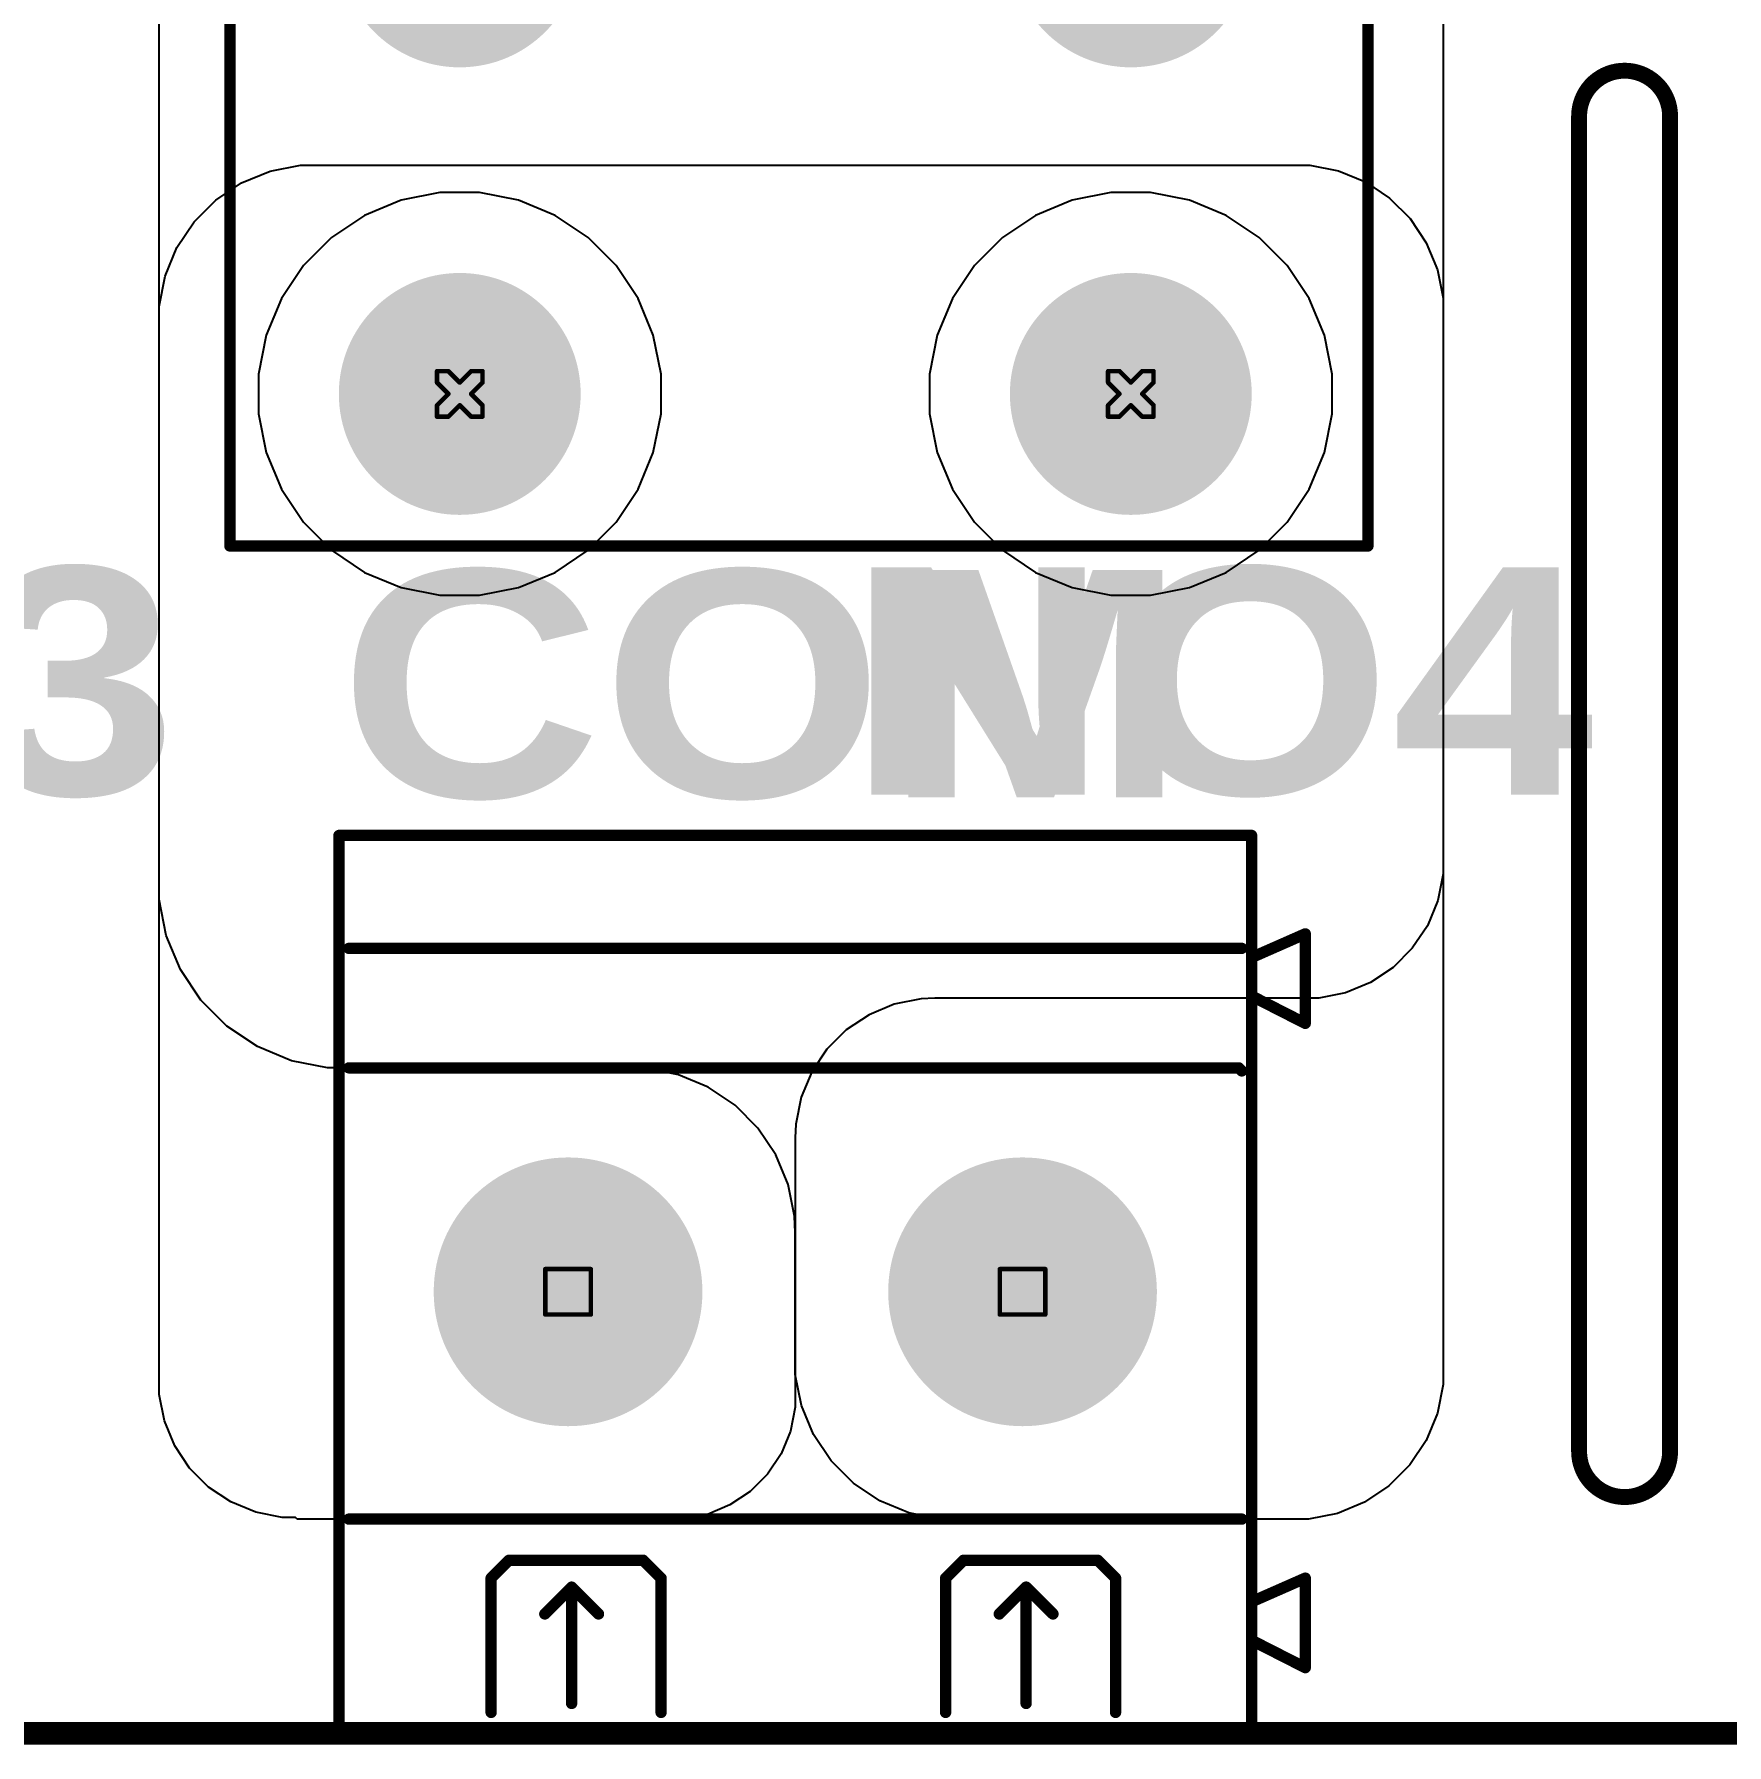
# Model space of a CAD drawing. Header units: inches. Extents: x 0 to 198, y 0 to 199.
# Drawn here: x 3.275 to 4.019, y -0.005 to 0.748 of the extents above; entities that cross this region are included whole.
import ezdxf

# ---------------------------------------------------------------- set-up
doc = ezdxf.new("R2010")
doc.units = ezdxf.units.IN
doc.header["$MEASUREMENT"] = 0
for name, color, linetype in [('Board Outline', 216, 'Continuous'), ('Bottom Layer', 5, 'Continuous'), ('Bottom Solder', 6, 'Continuous'), ('Drill Drawing', 1, 'Continuous'), ('Layer 1', 16, 'Continuous'), ('Layer 2', 76, 'Continuous'), ('Multi-Layer', 9, 'Continuous'), ('Pad Holes', 156, 'Continuous'), ('Top Layer', 1, 'Continuous'), ('Top Overlay', 2, 'Continuous'), ('Top Solder', 216, 'Continuous')]:
    doc.layers.add(name, color=color, linetype=linetype)
doc.styles.add('Arial Black_Bold', font='', dxfattribs={"height": 0.2})
doc.styles.get('Arial Black_Bold').set_extended_font_data('Arial Black', bold=True)

# ---------------------------------------------------------------- blocks, each defined once
blk = doc.blocks.new('G5RL_1A_E_HR_DC5_214')
at = {"layer": 'Bottom Layer'}
h = blk.add_hatch(color=5, dxfattribs=at)
edge = h.paths.add_edge_path()
edge.add_arc((-0.49215, 0.14765), 0.04921, 0, 360)
h = blk.add_hatch(color=5, dxfattribs=at)
edge = h.paths.add_edge_path()
edge.add_arc((0.29525, 0.14765), 0.04921, 0, 360)
h = blk.add_hatch(color=5, dxfattribs=at)
edge = h.paths.add_edge_path()
edge.add_arc((0.49215, 0.14765), 0.04921, 0, 360)
blk.add_hatch(color=5, dxfattribs=at).paths.add_polyline_path([(-0.54136, -0.09844), (-0.44294, -0.09844), (-0.44294, -0.19686), (-0.54136, -0.19686)])
h = blk.add_hatch(color=5, dxfattribs=at)
edge = h.paths.add_edge_path()
edge.add_arc((0.29525, -0.14765), 0.04921, 0, 360)
h = blk.add_hatch(color=5, dxfattribs=at)
edge = h.paths.add_edge_path()
edge.add_arc((0.49215, -0.14765), 0.04921, 0, 360)
at = {"layer": 'Bottom Solder'}
h = blk.add_hatch(color=6, dxfattribs=at)
edge = h.paths.add_edge_path()
edge.add_arc((-0.49215, 0.14765), 0.05321, 0, 360)
h = blk.add_hatch(color=6, dxfattribs=at)
edge = h.paths.add_edge_path()
edge.add_arc((0.29525, 0.14765), 0.05321, 0, 360)
h = blk.add_hatch(color=6, dxfattribs=at)
edge = h.paths.add_edge_path()
edge.add_arc((0.49215, 0.14765), 0.05321, 0, 360)
blk.add_hatch(color=6, dxfattribs=at).paths.add_polyline_path([(-0.54536, -0.09444), (-0.43894, -0.09444), (-0.43894, -0.20086), (-0.54536, -0.20086)])
h = blk.add_hatch(color=6, dxfattribs=at)
edge = h.paths.add_edge_path()
edge.add_arc((0.29525, -0.14765), 0.05321, 0, 360)
h = blk.add_hatch(color=6, dxfattribs=at)
edge = h.paths.add_edge_path()
edge.add_arc((0.49215, -0.14765), 0.05321, 0, 360)
at = {"layer": 'Layer 1'}
h = blk.add_hatch(color=16, dxfattribs=at)
edge = h.paths.add_edge_path()
edge.add_arc((-0.49215, 0.14765), 0.04921, 0, 360)
h = blk.add_hatch(color=16, dxfattribs=at)
edge = h.paths.add_edge_path()
edge.add_arc((0.29525, 0.14765), 0.04921, 0, 360)
h = blk.add_hatch(color=16, dxfattribs=at)
edge = h.paths.add_edge_path()
edge.add_arc((0.49215, 0.14765), 0.04921, 0, 360)
blk.add_hatch(color=16, dxfattribs=at).paths.add_polyline_path([(-0.54136, -0.09844), (-0.44294, -0.09844), (-0.44294, -0.19686), (-0.54136, -0.19686)])
h = blk.add_hatch(color=16, dxfattribs=at)
edge = h.paths.add_edge_path()
edge.add_arc((0.29525, -0.14765), 0.04921, 0, 360)
h = blk.add_hatch(color=16, dxfattribs=at)
edge = h.paths.add_edge_path()
edge.add_arc((0.49215, -0.14765), 0.04921, 0, 360)
at = {"layer": 'Layer 2'}
h = blk.add_hatch(color=76, dxfattribs=at)
edge = h.paths.add_edge_path()
edge.add_arc((-0.49215, 0.14765), 0.04921, 0, 360)
h = blk.add_hatch(color=76, dxfattribs=at)
edge = h.paths.add_edge_path()
edge.add_arc((0.29525, 0.14765), 0.04921, 0, 360)
h = blk.add_hatch(color=76, dxfattribs=at)
edge = h.paths.add_edge_path()
edge.add_arc((0.49215, 0.14765), 0.04921, 0, 360)
blk.add_hatch(color=76, dxfattribs=at).paths.add_polyline_path([(-0.54136, -0.09844), (-0.44294, -0.09844), (-0.44294, -0.19686), (-0.54136, -0.19686)])
h = blk.add_hatch(color=76, dxfattribs=at)
edge = h.paths.add_edge_path()
edge.add_arc((0.29525, -0.14765), 0.04921, 0, 360)
h = blk.add_hatch(color=76, dxfattribs=at)
edge = h.paths.add_edge_path()
edge.add_arc((0.49215, -0.14765), 0.04921, 0, 360)
at = {"layer": 'Multi-Layer'}
h = blk.add_hatch(color=9, dxfattribs=at)
edge = h.paths.add_edge_path()
edge.add_arc((-0.49215, 0.14765), 0.04921, 0, 360)
h = blk.add_hatch(color=9, dxfattribs=at)
edge = h.paths.add_edge_path()
edge.add_arc((0.29525, 0.14765), 0.04921, 0, 360)
h = blk.add_hatch(color=9, dxfattribs=at)
edge = h.paths.add_edge_path()
edge.add_arc((0.49215, 0.14765), 0.04921, 0, 360)
blk.add_hatch(color=9, dxfattribs=at).paths.add_polyline_path([(-0.54136, -0.09844), (-0.44294, -0.09844), (-0.44294, -0.19686), (-0.54136, -0.19686)])
h = blk.add_hatch(color=9, dxfattribs=at)
edge = h.paths.add_edge_path()
edge.add_arc((0.29525, -0.14765), 0.04921, 0, 360)
h = blk.add_hatch(color=9, dxfattribs=at)
edge = h.paths.add_edge_path()
edge.add_arc((0.49215, -0.14765), 0.04921, 0, 360)
at = {"layer": 'Pad Holes'}
h = blk.add_hatch(color=7, dxfattribs=at)
edge = h.paths.add_edge_path()
edge.add_arc((-0.49215, 0.14765), 0.02953, 0, 360)
h = blk.add_hatch(color=7, dxfattribs=at)
edge = h.paths.add_edge_path()
edge.add_arc((0.29525, 0.14765), 0.02953, 0, 360)
h = blk.add_hatch(color=7, dxfattribs=at)
edge = h.paths.add_edge_path()
edge.add_arc((0.49215, 0.14765), 0.02953, 0, 360)
h = blk.add_hatch(color=7, dxfattribs=at)
edge = h.paths.add_edge_path()
edge.add_arc((-0.49215, -0.14765), 0.02953, 0, 360)
h = blk.add_hatch(color=7, dxfattribs=at)
edge = h.paths.add_edge_path()
edge.add_arc((0.29525, -0.14765), 0.02953, 0, 360)
h = blk.add_hatch(color=7, dxfattribs=at)
edge = h.paths.add_edge_path()
edge.add_arc((0.49215, -0.14765), 0.02953, 0, 360)
at = {"layer": 'Top Layer'}
h = blk.add_hatch(color=1, dxfattribs=at)
edge = h.paths.add_edge_path()
edge.add_arc((-0.49215, 0.14765), 0.04921, 0, 360)
h = blk.add_hatch(color=1, dxfattribs=at)
edge = h.paths.add_edge_path()
edge.add_arc((0.29525, 0.14765), 0.04921, 0, 360)
h = blk.add_hatch(color=1, dxfattribs=at)
edge = h.paths.add_edge_path()
edge.add_arc((0.49215, 0.14765), 0.04921, 0, 360)
blk.add_hatch(color=1, dxfattribs=at).paths.add_polyline_path([(-0.54136, -0.09844), (-0.44294, -0.09844), (-0.44294, -0.19686), (-0.54136, -0.19686)])
h = blk.add_hatch(color=1, dxfattribs=at)
edge = h.paths.add_edge_path()
edge.add_arc((0.29525, -0.14765), 0.04921, 0, 360)
h = blk.add_hatch(color=1, dxfattribs=at)
edge = h.paths.add_edge_path()
edge.add_arc((0.49215, -0.14765), 0.04921, 0, 360)
at = {"layer": 'Top Overlay'}
blk.add_hatch(color=2, dxfattribs=at).paths.add_polyline_path([(-0.58267, -0.24882), (-0.54582, -0.24882), (-0.54582, -0.17632), (-0.58267, -0.17632)])
at = {"layer": 'Top Solder'}
h = blk.add_hatch(color=216, dxfattribs=at)
edge = h.paths.add_edge_path()
edge.add_arc((-0.49215, 0.14765), 0.05321, 0, 360)
h = blk.add_hatch(color=216, dxfattribs=at)
edge = h.paths.add_edge_path()
edge.add_arc((0.29525, 0.14765), 0.05321, 0, 360)
h = blk.add_hatch(color=216, dxfattribs=at)
edge = h.paths.add_edge_path()
edge.add_arc((0.49215, 0.14765), 0.05321, 0, 360)
blk.add_hatch(color=216, dxfattribs=at).paths.add_polyline_path([(-0.54536, -0.09444), (-0.43894, -0.09444), (-0.43894, -0.20086), (-0.54536, -0.20086)])
h = blk.add_hatch(color=216, dxfattribs=at)
edge = h.paths.add_edge_path()
edge.add_arc((0.29525, -0.14765), 0.05321, 0, 360)
h = blk.add_hatch(color=216, dxfattribs=at)
edge = h.paths.add_edge_path()
edge.add_arc((0.49215, -0.14765), 0.05321, 0, 360)
at = {"layer": 'Top Overlay'}
for points in [[(0.55905, 0.25199, 0.005, 0.005, 0), (-0.58268, 0.25199, 0.005, 0.005, 0)], [(-0.58268, -0.24801, 0.005, 0.005, 0), (-0.58268, 0.25199, 0.005, 0.005, 0)], [(0.55905, 0.25199, 0.005, 0.005, 0), (-0.58268, 0.25199, 0.005, 0.005, 0)], [(-0.58268, -0.24801, 0.005, 0.005, 0), (-0.58268, 0.25199, 0.005, 0.005, 0)], [(0.55905, -0.24801, 0.005, 0.005, 0), (0.55905, 0.25199, 0.005, 0.005, 0)], [(0.55905, -0.24879, 0.005, 0.005, 0), (-0.58268, -0.24879, 0.005, 0.005, 0)]]:
    blk.add_lwpolyline(points, format="xyseb", dxfattribs=at)
for points in [[(-0.58393, 0.25199, 0.0025, 0.0025, 1), (-0.58143, 0.25199, 0.0025, 0.0025, 1)], [(-0.58393, 0.25199, 0.0025, 0.0025, 1), (-0.58143, 0.25199, 0.0025, 0.0025, 1)], [(-0.58393, 0.25199, 0.0025, 0.0025, 1), (-0.58143, 0.25199, 0.0025, 0.0025, 1)], [(-0.58393, 0.25199, 0.0025, 0.0025, 1), (-0.58143, 0.25199, 0.0025, 0.0025, 1)], [(0.5578, 0.25199, 0.0025, 0.0025, 1), (0.5603, 0.25199, 0.0025, 0.0025, 1)], [(0.5578, 0.25199, 0.0025, 0.0025, 1), (0.5603, 0.25199, 0.0025, 0.0025, 1)], [(0.5578, 0.25199, 0.0025, 0.0025, 1), (0.5603, 0.25199, 0.0025, 0.0025, 1)], [(-0.58393, -0.24801, 0.0025, 0.0025, 1), (-0.58143, -0.24801, 0.0025, 0.0025, 1)], [(-0.58393, -0.24801, 0.0025, 0.0025, 1), (-0.58143, -0.24801, 0.0025, 0.0025, 1)], [(-0.58393, -0.24879, 0.0025, 0.0025, 1), (-0.58143, -0.24879, 0.0025, 0.0025, 1)], [(0.5578, -0.24801, 0.0025, 0.0025, 1), (0.5603, -0.24801, 0.0025, 0.0025, 1)], [(0.5578, -0.24879, 0.0025, 0.0025, 1), (0.5603, -0.24879, 0.0025, 0.0025, 1)]]:
    blk.add_lwpolyline(points, format="xyseb", close=True, dxfattribs=at)
blk = doc.blocks.new('DB128L_5_08_2P_GN_S_227')
at = {"layer": 'Bottom Layer'}
h = blk.add_hatch(color=5, dxfattribs=at)
edge = h.paths.add_edge_path()
edge.add_arc((-0.1, 0), 0.05512, 0, 360)
h = blk.add_hatch(color=5, dxfattribs=at)
edge = h.paths.add_edge_path()
edge.add_arc((0.1, 0), 0.05512, 0, 360)
at = {"layer": 'Bottom Solder'}
h = blk.add_hatch(color=6, dxfattribs=at)
edge = h.paths.add_edge_path()
edge.add_arc((-0.1, 0), 0.05912, 0, 360)
h = blk.add_hatch(color=6, dxfattribs=at)
edge = h.paths.add_edge_path()
edge.add_arc((0.1, 0), 0.05912, 0, 360)
at = {"layer": 'Layer 1'}
h = blk.add_hatch(color=16, dxfattribs=at)
edge = h.paths.add_edge_path()
edge.add_arc((-0.1, 0), 0.05512, 0, 360)
h = blk.add_hatch(color=16, dxfattribs=at)
edge = h.paths.add_edge_path()
edge.add_arc((0.1, 0), 0.05512, 0, 360)
at = {"layer": 'Layer 2'}
h = blk.add_hatch(color=76, dxfattribs=at)
edge = h.paths.add_edge_path()
edge.add_arc((-0.1, 0), 0.05512, 0, 360)
h = blk.add_hatch(color=76, dxfattribs=at)
edge = h.paths.add_edge_path()
edge.add_arc((0.1, 0), 0.05512, 0, 360)
at = {"layer": 'Multi-Layer'}
h = blk.add_hatch(color=9, dxfattribs=at)
edge = h.paths.add_edge_path()
edge.add_arc((-0.1, 0), 0.05512, 0, 360)
h = blk.add_hatch(color=9, dxfattribs=at)
edge = h.paths.add_edge_path()
edge.add_arc((0.1, 0), 0.05512, 0, 360)
at = {"layer": 'Pad Holes'}
h = blk.add_hatch(color=7, dxfattribs=at)
edge = h.paths.add_edge_path()
edge.add_arc((-0.1, 0), 0.0315, 0, 360)
h = blk.add_hatch(color=7, dxfattribs=at)
edge = h.paths.add_edge_path()
edge.add_arc((0.1, 0), 0.0315, 0, 360)
at = {"layer": 'Top Layer'}
h = blk.add_hatch(color=1, dxfattribs=at)
edge = h.paths.add_edge_path()
edge.add_arc((-0.1, 0), 0.05512, 0, 360)
h = blk.add_hatch(color=1, dxfattribs=at)
edge = h.paths.add_edge_path()
edge.add_arc((0.1, 0), 0.05512, 0, 360)
at = {"layer": 'Top Solder'}
h = blk.add_hatch(color=216, dxfattribs=at)
edge = h.paths.add_edge_path()
edge.add_arc((-0.1, 0), 0.05912, 0, 360)
h = blk.add_hatch(color=216, dxfattribs=at)
edge = h.paths.add_edge_path()
edge.add_arc((0.1, 0), 0.05912, 0, 360)
at = {"layer": 'Top Overlay'}
for points in [[(-0.20079, 0.19485, 0.005, 0.005, 0), (-0.20079, -0.20079, 0.005, 0.005, 0)], [(0.20079, 0.19485, 0.005, 0.005, 0), (-0.20079, 0.19485, 0.005, 0.005, 0)], [(0.20079, 0.19485, 0.005, 0.005, 0), (0.20079, -0.20079, 0.005, 0.005, 0)], [(-0.14094, 0.18504, 0.005, 0.005, 0), (-0.14094, 0.12598, 0.005, 0.005, 0)], [(-0.10157, 0.1811, 0.005, 0.005, 0), (-0.10157, 0.12992, 0.005, 0.005, 0)], [(-0.06614, 0.18504, 0.005, 0.005, 0), (-0.06614, 0.12598, 0.005, 0.005, 0)], [(0.05906, 0.18504, 0.005, 0.005, 0), (0.05906, 0.12598, 0.005, 0.005, 0)], [(0.09843, 0.1811, 0.005, 0.005, 0), (0.09843, 0.12992, 0.005, 0.005, 0)], [(0.13386, 0.18504, 0.005, 0.005, 0), (0.13386, 0.12598, 0.005, 0.005, 0)], [(-0.20079, 0.15332, 0.005, 0.005, 0), (-0.22441, 0.16535, 0.005, 0.005, 0)], [(-0.22441, 0.16535, 0.005, 0.005, 0), (-0.22441, 0.12598, 0.005, 0.005, 0)], [(-0.10157, 0.12992, 0.005, 0.005, 0), (-0.11339, 0.14173, 0.005, 0.005, 0)], [(-0.08976, 0.14173, 0.005, 0.005, 0), (-0.10157, 0.12992, 0.005, 0.005, 0)], [(0.09843, 0.12992, 0.005, 0.005, 0), (0.08661, 0.14173, 0.005, 0.005, 0)], [(0.11024, 0.14173, 0.005, 0.005, 0), (0.09843, 0.12992, 0.005, 0.005, 0)], [(-0.20079, 0.13638, 0.005, 0.005, 0), (-0.22441, 0.12598, 0.005, 0.005, 0)], [(-0.13307, 0.11811, 0.005, 0.005, 0), (-0.14094, 0.12598, 0.005, 0.005, 0)], [(-0.06614, 0.12598, 0.005, 0.005, 0), (-0.07402, 0.11811, 0.005, 0.005, 0)], [(0.06693, 0.11811, 0.005, 0.005, 0), (0.05906, 0.12598, 0.005, 0.005, 0)], [(0.13386, 0.12598, 0.005, 0.005, 0), (0.12598, 0.11811, 0.005, 0.005, 0)], [(-0.12913, 0.11811, 0.005, 0.005, 0), (-0.13307, 0.11811, 0.005, 0.005, 0)], [(-0.07402, 0.11811, 0.005, 0.005, 0), (-0.12913, 0.11811, 0.005, 0.005, 0)], [(0.07087, 0.11811, 0.005, 0.005, 0), (0.06693, 0.11811, 0.005, 0.005, 0)], [(0.12598, 0.11811, 0.005, 0.005, 0), (0.07087, 0.11811, 0.005, 0.005, 0)], [(0.19646, 0.1, 0.005, 0.005, 0), (-0.19646, 0.1, 0.005, 0.005, 0)], [(-0.19512, -0.09853, 0.005, 0.005, 0), (-0.19646, -0.09719, 0.005, 0.005, 0)], [(0.19646, -0.09853, 0.005, 0.005, 0), (-0.19512, -0.09853, 0.005, 0.005, 0)], [(-0.20079, -0.13015, 0.005, 0.005, 0), (-0.22441, -0.11811, 0.005, 0.005, 0)], [(-0.22441, -0.11811, 0.005, 0.005, 0), (-0.22441, -0.15748, 0.005, 0.005, 0)], [(-0.20079, -0.14708, 0.005, 0.005, 0), (-0.22441, -0.15748, 0.005, 0.005, 0)], [(0.19646, -0.15111, 0.005, 0.005, 0), (-0.19646, -0.15111, 0.005, 0.005, 0)], [(0.02352, -0.15111, 0.005, 0.005, 0), (0.01862, -0.15111, 0.005, 0.005, 0)], [(0.20079, -0.20079, 0.005, 0.005, 0), (-0.20079, -0.20079, 0.005, 0.005, 0)]]:
    blk.add_lwpolyline(points, format="xyseb", dxfattribs=at)
for points in [[(-0.20204, 0.19485, 0.0025, 0.0025, 1), (-0.19954, 0.19485, 0.0025, 0.0025, 1)], [(-0.20204, 0.19485, 0.0025, 0.0025, 1), (-0.19954, 0.19485, 0.0025, 0.0025, 1)], [(0.19954, 0.19485, 0.0025, 0.0025, 1), (0.20204, 0.19485, 0.0025, 0.0025, 1)], [(0.19954, 0.19485, 0.0025, 0.0025, 1), (0.20204, 0.19485, 0.0025, 0.0025, 1)], [(-0.14219, 0.18504, 0.0025, 0.0025, 1), (-0.13969, 0.18504, 0.0025, 0.0025, 1)], [(-0.10282, 0.1811, 0.0025, 0.0025, 1), (-0.10032, 0.1811, 0.0025, 0.0025, 1)], [(-0.06739, 0.18504, 0.0025, 0.0025, 1), (-0.06489, 0.18504, 0.0025, 0.0025, 1)], [(0.05781, 0.18504, 0.0025, 0.0025, 1), (0.06031, 0.18504, 0.0025, 0.0025, 1)], [(0.09718, 0.1811, 0.0025, 0.0025, 1), (0.09968, 0.1811, 0.0025, 0.0025, 1)], [(0.13261, 0.18504, 0.0025, 0.0025, 1), (0.13511, 0.18504, 0.0025, 0.0025, 1)], [(-0.22566, 0.16535, 0.0025, 0.0025, 1), (-0.22316, 0.16535, 0.0025, 0.0025, 1)], [(-0.22566, 0.16535, 0.0025, 0.0025, 1), (-0.22316, 0.16535, 0.0025, 0.0025, 1)], [(-0.20204, 0.15332, 0.0025, 0.0025, 1), (-0.19954, 0.15332, 0.0025, 0.0025, 1)], [(-0.11464, 0.14173, 0.0025, 0.0025, 1), (-0.11214, 0.14173, 0.0025, 0.0025, 1)], [(-0.09101, 0.14173, 0.0025, 0.0025, 1), (-0.08851, 0.14173, 0.0025, 0.0025, 1)], [(0.08536, 0.14173, 0.0025, 0.0025, 1), (0.08786, 0.14173, 0.0025, 0.0025, 1)], [(0.10899, 0.14173, 0.0025, 0.0025, 1), (0.11149, 0.14173, 0.0025, 0.0025, 1)], [(-0.20204, 0.13638, 0.0025, 0.0025, 1), (-0.19954, 0.13638, 0.0025, 0.0025, 1)], [(-0.22566, 0.12598, 0.0025, 0.0025, 1), (-0.22316, 0.12598, 0.0025, 0.0025, 1)], [(-0.22566, 0.12598, 0.0025, 0.0025, 1), (-0.22316, 0.12598, 0.0025, 0.0025, 1)], [(-0.14219, 0.12598, 0.0025, 0.0025, 1), (-0.13969, 0.12598, 0.0025, 0.0025, 1)], [(-0.14219, 0.12598, 0.0025, 0.0025, 1), (-0.13969, 0.12598, 0.0025, 0.0025, 1)], [(-0.10282, 0.12992, 0.0025, 0.0025, 1), (-0.10032, 0.12992, 0.0025, 0.0025, 1)], [(-0.10282, 0.12992, 0.0025, 0.0025, 1), (-0.10032, 0.12992, 0.0025, 0.0025, 1)], [(-0.10282, 0.12992, 0.0025, 0.0025, 1), (-0.10032, 0.12992, 0.0025, 0.0025, 1)], [(-0.06739, 0.12598, 0.0025, 0.0025, 1), (-0.06489, 0.12598, 0.0025, 0.0025, 1)], [(-0.06739, 0.12598, 0.0025, 0.0025, 1), (-0.06489, 0.12598, 0.0025, 0.0025, 1)], [(0.05781, 0.12598, 0.0025, 0.0025, 1), (0.06031, 0.12598, 0.0025, 0.0025, 1)], [(0.05781, 0.12598, 0.0025, 0.0025, 1), (0.06031, 0.12598, 0.0025, 0.0025, 1)], [(0.09718, 0.12992, 0.0025, 0.0025, 1), (0.09968, 0.12992, 0.0025, 0.0025, 1)], [(0.09718, 0.12992, 0.0025, 0.0025, 1), (0.09968, 0.12992, 0.0025, 0.0025, 1)], [(0.09718, 0.12992, 0.0025, 0.0025, 1), (0.09968, 0.12992, 0.0025, 0.0025, 1)], [(0.13261, 0.12598, 0.0025, 0.0025, 1), (0.13511, 0.12598, 0.0025, 0.0025, 1)], [(0.13261, 0.12598, 0.0025, 0.0025, 1), (0.13511, 0.12598, 0.0025, 0.0025, 1)], [(-0.13432, 0.11811, 0.0025, 0.0025, 1), (-0.13182, 0.11811, 0.0025, 0.0025, 1)], [(-0.13432, 0.11811, 0.0025, 0.0025, 1), (-0.13182, 0.11811, 0.0025, 0.0025, 1)], [(-0.13038, 0.11811, 0.0025, 0.0025, 1), (-0.12788, 0.11811, 0.0025, 0.0025, 1)], [(-0.13038, 0.11811, 0.0025, 0.0025, 1), (-0.12788, 0.11811, 0.0025, 0.0025, 1)], [(-0.07527, 0.11811, 0.0025, 0.0025, 1), (-0.07277, 0.11811, 0.0025, 0.0025, 1)], [(-0.07527, 0.11811, 0.0025, 0.0025, 1), (-0.07277, 0.11811, 0.0025, 0.0025, 1)], [(0.06568, 0.11811, 0.0025, 0.0025, 1), (0.06818, 0.11811, 0.0025, 0.0025, 1)], [(0.06568, 0.11811, 0.0025, 0.0025, 1), (0.06818, 0.11811, 0.0025, 0.0025, 1)], [(0.06962, 0.11811, 0.0025, 0.0025, 1), (0.07212, 0.11811, 0.0025, 0.0025, 1)], [(0.06962, 0.11811, 0.0025, 0.0025, 1), (0.07212, 0.11811, 0.0025, 0.0025, 1)], [(0.12473, 0.11811, 0.0025, 0.0025, 1), (0.12723, 0.11811, 0.0025, 0.0025, 1)], [(0.12473, 0.11811, 0.0025, 0.0025, 1), (0.12723, 0.11811, 0.0025, 0.0025, 1)], [(-0.19771, 0.1, 0.0025, 0.0025, 1), (-0.19521, 0.1, 0.0025, 0.0025, 1)], [(0.19521, 0.1, 0.0025, 0.0025, 1), (0.19771, 0.1, 0.0025, 0.0025, 1)], [(-0.19771, -0.09719, 0.0025, 0.0025, 1), (-0.19521, -0.09719, 0.0025, 0.0025, 1)], [(-0.19637, -0.09853, 0.0025, 0.0025, 1), (-0.19387, -0.09853, 0.0025, 0.0025, 1)], [(-0.19637, -0.09853, 0.0025, 0.0025, 1), (-0.19387, -0.09853, 0.0025, 0.0025, 1)], [(0.19521, -0.09853, 0.0025, 0.0025, 1), (0.19771, -0.09853, 0.0025, 0.0025, 1)], [(-0.22566, -0.11811, 0.0025, 0.0025, 1), (-0.22316, -0.11811, 0.0025, 0.0025, 1)], [(-0.22566, -0.11811, 0.0025, 0.0025, 1), (-0.22316, -0.11811, 0.0025, 0.0025, 1)], [(-0.20204, -0.13015, 0.0025, 0.0025, 1), (-0.19954, -0.13015, 0.0025, 0.0025, 1)], [(-0.20204, -0.14708, 0.0025, 0.0025, 1), (-0.19954, -0.14708, 0.0025, 0.0025, 1)], [(-0.19771, -0.15111, 0.0025, 0.0025, 1), (-0.19521, -0.15111, 0.0025, 0.0025, 1)], [(0.01737, -0.15111, 0.0025, 0.0025, 1), (0.01987, -0.15111, 0.0025, 0.0025, 1)], [(0.02227, -0.15111, 0.0025, 0.0025, 1), (0.02477, -0.15111, 0.0025, 0.0025, 1)], [(0.19521, -0.15111, 0.0025, 0.0025, 1), (0.19771, -0.15111, 0.0025, 0.0025, 1)], [(-0.22566, -0.15748, 0.0025, 0.0025, 1), (-0.22316, -0.15748, 0.0025, 0.0025, 1)], [(-0.22566, -0.15748, 0.0025, 0.0025, 1), (-0.22316, -0.15748, 0.0025, 0.0025, 1)], [(-0.20204, -0.20079, 0.0025, 0.0025, 1), (-0.19954, -0.20079, 0.0025, 0.0025, 1)], [(-0.20204, -0.20079, 0.0025, 0.0025, 1), (-0.19954, -0.20079, 0.0025, 0.0025, 1)], [(0.19954, -0.20079, 0.0025, 0.0025, 1), (0.20204, -0.20079, 0.0025, 0.0025, 1)], [(0.19954, -0.20079, 0.0025, 0.0025, 1), (0.20204, -0.20079, 0.0025, 0.0025, 1)]]:
    blk.add_lwpolyline(points, format="xyseb", close=True, dxfattribs=at)

msp = doc.modelspace()

# ---------------------------------------------------------------- linework, layer by layer
at = {"layer": 'Board Outline'}
for points in [[(3.9545, 0.71152, 0.007, 0.007, -0.414214), (3.97452, 0.73153, 0.007, 0.007, 0)], [(3.97452, 0.73153, 0.007, 0.007, -0.414214), (3.99453, 0.71152, 0.007, 0.007, 0)], [(3.9545, 0.12401, 0.007, 0.007, 0), (3.9545, 0.71152, 0.007, 0.007, 0)], [(3.99453, 0.12401, 0.007, 0.007, 0), (3.99453, 0.71152, 0.007, 0.007, 0)], [(3.97452, 0.10399, 0.007, 0.007, -0.414214), (3.9545, 0.12401, 0.007, 0.007, 0)], [(3.99453, 0.12401, 0.007, 0.007, -0.414214), (3.97452, 0.10399, 0.007, 0.007, 0)], [(0, 0, 0.01, 0.01, 0), (6.29921, 0, 0.01, 0.01, 0)]]:
    msp.add_lwpolyline(points, format="xyseb", dxfattribs=at)
for points in [[(3.97277, 0.73153, 0.0035, 0.0035, 1), (3.97627, 0.73153, 0.0035, 0.0035, 1)], [(3.97277, 0.73153, 0.0035, 0.0035, 1), (3.97627, 0.73153, 0.0035, 0.0035, 1)], [(3.95275, 0.71152, 0.0035, 0.0035, 1), (3.95625, 0.71152, 0.0035, 0.0035, 1)], [(3.95275, 0.71152, 0.0035, 0.0035, 1), (3.95625, 0.71152, 0.0035, 0.0035, 1)], [(3.99278, 0.71152, 0.0035, 0.0035, 1), (3.99628, 0.71152, 0.0035, 0.0035, 1)], [(3.99278, 0.71152, 0.0035, 0.0035, 1), (3.99628, 0.71152, 0.0035, 0.0035, 1)], [(3.95275, 0.12401, 0.0035, 0.0035, 1), (3.95625, 0.12401, 0.0035, 0.0035, 1)], [(3.95275, 0.12401, 0.0035, 0.0035, 1), (3.95625, 0.12401, 0.0035, 0.0035, 1)], [(3.99278, 0.12401, 0.0035, 0.0035, 1), (3.99628, 0.12401, 0.0035, 0.0035, 1)], [(3.99278, 0.12401, 0.0035, 0.0035, 1), (3.99628, 0.12401, 0.0035, 0.0035, 1)], [(3.97277, 0.10399, 0.0035, 0.0035, 1), (3.97627, 0.10399, 0.0035, 0.0035, 1)], [(3.97277, 0.10399, 0.0035, 0.0035, 1), (3.97627, 0.10399, 0.0035, 0.0035, 1)]]:
    msp.add_lwpolyline(points, format="xyseb", close=True, dxfattribs=at)
at = {"layer": 'Bottom Layer'}
for p, q in [((3.32965, 0.375), (3.32965, 0.78611)), ((3.89465, 0.77588), (3.89465, 0.16)), ((3.45321, 0.67791), (3.43609, 0.6745)), ((3.45321, 0.67791), (3.43609, 0.6745)), ((3.46193, 0.67791), (3.45321, 0.67791)), ((3.47066, 0.67791), (3.45321, 0.67791)), ((3.47066, 0.67791), (3.46193, 0.67791)), ((3.48777, 0.6745), (3.47066, 0.67791)), ((3.48777, 0.6745), (3.47066, 0.67791)), ((3.74851, 0.67791), (3.73139, 0.6745)), ((3.74851, 0.67791), (3.73139, 0.6745)), ((3.75723, 0.67791), (3.74851, 0.67791)), ((3.76596, 0.67791), (3.74851, 0.67791)), ((3.76596, 0.67791), (3.75723, 0.67791)), ((3.78307, 0.6745), (3.76596, 0.67791)), ((3.78307, 0.6745), (3.76596, 0.67791)), ((3.43609, 0.6745), (3.41997, 0.66783)), ((3.43609, 0.6745), (3.41997, 0.66783)), ((3.50389, 0.66783), (3.48777, 0.6745)), ((3.50389, 0.66783), (3.48777, 0.6745)), ((3.73139, 0.6745), (3.71527, 0.66783)), ((3.73139, 0.6745), (3.71527, 0.66783)), ((3.79919, 0.66783), (3.78307, 0.6745)), ((3.79919, 0.66783), (3.78307, 0.6745)), ((3.41997, 0.66783), (3.40547, 0.65813)), ((3.41997, 0.66783), (3.40547, 0.65813)), ((3.5184, 0.65813), (3.50389, 0.66783)), ((3.5184, 0.65813), (3.50389, 0.66783)), ((3.71527, 0.66783), (3.70077, 0.65813)), ((3.71527, 0.66783), (3.70077, 0.65813)), ((3.8137, 0.65813), (3.79919, 0.66783)), ((3.8137, 0.65813), (3.79919, 0.66783)), ((3.40547, 0.65813), (3.39313, 0.64579)), ((3.40547, 0.65813), (3.39313, 0.64579)), ((3.53074, 0.64579), (3.5184, 0.65813)), ((3.53074, 0.64579), (3.5184, 0.65813)), ((3.70077, 0.65813), (3.68843, 0.64579)), ((3.70077, 0.65813), (3.68843, 0.64579)), ((3.82604, 0.64579), (3.8137, 0.65813)), ((3.82604, 0.64579), (3.8137, 0.65813)), ((3.39313, 0.64579), (3.38343, 0.63129)), ((3.39313, 0.64579), (3.38343, 0.63129)), ((3.54043, 0.63129), (3.53074, 0.64579)), ((3.54043, 0.63129), (3.53074, 0.64579)), ((3.68843, 0.64579), (3.67873, 0.63129)), ((3.68843, 0.64579), (3.67873, 0.63129)), ((3.83573, 0.63129), (3.82604, 0.64579)), ((3.83573, 0.63129), (3.82604, 0.64579)), ((3.38343, 0.63129), (3.37676, 0.61516)), ((3.38343, 0.63129), (3.37676, 0.61516)), ((3.54711, 0.61516), (3.54043, 0.63129)), ((3.54711, 0.61516), (3.54043, 0.63129)), ((3.67873, 0.63129), (3.67205, 0.61516)), ((3.67873, 0.63129), (3.67205, 0.61516)), ((3.84241, 0.61516), (3.83573, 0.63129)), ((3.84241, 0.61516), (3.83573, 0.63129)), ((3.37676, 0.61516), (3.37335, 0.59805)), ((3.37676, 0.61516), (3.37335, 0.59805)), ((3.55052, 0.59805), (3.54711, 0.61516)), ((3.55052, 0.59805), (3.54711, 0.61516)), ((3.67205, 0.61516), (3.66865, 0.59805)), ((3.67205, 0.61516), (3.66865, 0.59805)), ((3.84582, 0.59805), (3.84241, 0.61516)), ((3.84582, 0.59805), (3.84241, 0.61516)), ((3.37335, 0.59805), (3.37335, 0.58933)), ((3.37335, 0.59805), (3.37335, 0.5806)), ((3.55052, 0.58933), (3.55052, 0.59805)), ((3.55052, 0.5806), (3.55052, 0.59805)), ((3.66865, 0.59805), (3.66865, 0.58933)), ((3.66865, 0.59805), (3.66865, 0.5806)), ((3.84582, 0.58933), (3.84582, 0.59805)), ((3.84582, 0.5806), (3.84582, 0.59805)), ((3.37335, 0.58933), (3.37335, 0.58933)), ((3.37335, 0.58933), (3.37335, 0.5806)), ((3.55052, 0.5806), (3.55052, 0.58933)), ((3.66865, 0.58933), (3.66865, 0.58933)), ((3.66865, 0.58933), (3.66865, 0.5806)), ((3.84582, 0.5806), (3.84582, 0.58933)), ((3.37335, 0.5806), (3.37676, 0.56349)), ((3.37335, 0.5806), (3.37676, 0.56349)), ((3.54711, 0.56349), (3.55052, 0.5806)), ((3.54711, 0.56349), (3.55052, 0.5806)), ((3.66865, 0.5806), (3.67205, 0.56349)), ((3.66865, 0.5806), (3.67205, 0.56349)), ((3.84241, 0.56349), (3.84582, 0.5806)), ((3.84241, 0.56349), (3.84582, 0.5806)), ((3.37676, 0.56349), (3.38343, 0.54737)), ((3.37676, 0.56349), (3.38343, 0.54737)), ((3.54043, 0.54737), (3.54711, 0.56349)), ((3.54043, 0.54737), (3.54711, 0.56349)), ((3.67205, 0.56349), (3.67873, 0.54737)), ((3.67205, 0.56349), (3.67873, 0.54737)), ((3.83573, 0.54737), (3.84241, 0.56349)), ((3.83573, 0.54737), (3.84241, 0.56349)), ((3.38343, 0.54737), (3.39313, 0.53286)), ((3.38343, 0.54737), (3.39313, 0.53286)), ((3.53074, 0.53286), (3.54043, 0.54737)), ((3.53074, 0.53286), (3.54043, 0.54737)), ((3.67873, 0.54737), (3.68843, 0.53286)), ((3.67873, 0.54737), (3.68843, 0.53286)), ((3.82604, 0.53286), (3.83573, 0.54737)), ((3.82604, 0.53286), (3.83573, 0.54737)), ((3.39313, 0.53286), (3.40547, 0.52052)), ((3.39313, 0.53286), (3.40547, 0.52052)), ((3.5184, 0.52052), (3.53074, 0.53286)), ((3.5184, 0.52052), (3.53074, 0.53286)), ((3.68843, 0.53286), (3.70077, 0.52052)), ((3.68843, 0.53286), (3.70077, 0.52052)), ((3.8137, 0.52052), (3.82604, 0.53286)), ((3.8137, 0.52052), (3.82604, 0.53286)), ((3.40547, 0.52052), (3.41997, 0.51082)), ((3.40547, 0.52052), (3.41997, 0.51082)), ((3.50389, 0.51082), (3.5184, 0.52052)), ((3.50389, 0.51082), (3.5184, 0.52052)), ((3.70077, 0.52052), (3.71527, 0.51082)), ((3.70077, 0.52052), (3.71527, 0.51082)), ((3.79919, 0.51082), (3.8137, 0.52052)), ((3.79919, 0.51082), (3.8137, 0.52052)), ((3.41997, 0.51082), (3.43609, 0.50415)), ((3.41997, 0.51082), (3.43609, 0.50415)), ((3.48777, 0.50415), (3.50389, 0.51082)), ((3.48777, 0.50415), (3.50389, 0.51082)), ((3.71527, 0.51082), (3.73139, 0.50415)), ((3.71527, 0.51082), (3.73139, 0.50415)), ((3.78307, 0.50415), (3.79919, 0.51082)), ((3.78307, 0.50415), (3.79919, 0.51082)), ((3.43609, 0.50415), (3.45321, 0.50074)), ((3.43609, 0.50415), (3.45321, 0.50074)), ((3.45321, 0.50074), (3.46193, 0.50074)), ((3.45321, 0.50074), (3.47066, 0.50074)), ((3.46193, 0.50074), (3.47066, 0.50074)), ((3.47066, 0.50074), (3.48777, 0.50415)), ((3.47066, 0.50074), (3.48777, 0.50415)), ((3.73139, 0.50415), (3.74851, 0.50074)), ((3.73139, 0.50415), (3.74851, 0.50074)), ((3.74851, 0.50074), (3.75723, 0.50074)), ((3.74851, 0.50074), (3.76596, 0.50074)), ((3.75723, 0.50074), (3.76596, 0.50074)), ((3.76596, 0.50074), (3.78307, 0.50415)), ((3.76596, 0.50074), (3.78307, 0.50415)), ((3.32965, 0.36691), (3.32965, 0.375)), ((3.33281, 0.35103), (3.32965, 0.36691)), ((3.339, 0.33607), (3.33281, 0.35103)), ((3.348, 0.32261), (3.339, 0.33607)), ((3.35944, 0.31117), (3.348, 0.32261)), ((3.3729, 0.30217), (3.35944, 0.31117)), ((3.38786, 0.29598), (3.3729, 0.30217)), ((3.40374, 0.29282), (3.38786, 0.29598)), ((3.41183, 0.29282), (3.40374, 0.29282)), ((3.53718, 0.29282), (3.41183, 0.29282)), ((3.54428, 0.29247), (3.53718, 0.29282)), ((3.5582, 0.2897), (3.54428, 0.29247)), ((3.57131, 0.28427), (3.5582, 0.2897)), ((3.58311, 0.27639), (3.57131, 0.28427)), ((3.59315, 0.26635), (3.58311, 0.27639)), ((3.60104, 0.25455), (3.59315, 0.26635)), ((3.60647, 0.24143), (3.60104, 0.25455)), ((3.60924, 0.22751), (3.60647, 0.24143)), ((3.60959, 0.22042), (3.60924, 0.22751)), ((3.60959, 0.16488), (3.60959, 0.22042)), ((3.60959, 0.22042), (3.60959, 0.22042)), ((3.60959, 0.22042), (3.60959, 0.22042)), ((3.60959, 0.15793), (3.60959, 0.16488)), ((3.89465, 0.16), (3.89465, 0.16)), ((3.89465, 0.16), (3.89465, 0.15353)), ((3.6123, 0.14429), (3.60959, 0.15793)), ((3.89465, 0.15353), (3.89213, 0.14083)), ((3.61762, 0.13145), (3.6123, 0.14429)), ((3.89213, 0.14083), (3.88717, 0.12888)), ((3.62534, 0.11988), (3.61762, 0.13145)), ((3.88717, 0.12888), (3.87998, 0.11811)), ((3.63518, 0.11005), (3.62534, 0.11988)), ((3.87998, 0.11811), (3.87083, 0.10896)), ((3.64674, 0.10233), (3.63518, 0.11005)), ((3.87083, 0.10896), (3.86007, 0.10177)), ((3.65958, 0.09701), (3.64674, 0.10233)), ((3.86007, 0.10177), (3.84811, 0.09682)), ((3.67322, 0.09429), (3.65958, 0.09701)), ((3.68017, 0.09429), (3.67322, 0.09429)), ((3.82895, 0.09429), (3.68017, 0.09429)), ((3.68017, 0.09429), (3.68017, 0.09429)), ((3.83542, 0.09429), (3.82895, 0.09429)), ((3.84811, 0.09682), (3.83542, 0.09429))]:
    msp.add_line(p, q, dxfattribs=at)
at = {"layer": 'Drill Drawing'}
for points in [[(3.45193, 0.59433, 0.002, 0.002, 0), (3.45193, 0.59933, 0.002, 0.002, 0)], [(3.45193, 0.59933, 0.002, 0.002, 0), (3.45693, 0.59933, 0.002, 0.002, 0)], [(3.45193, 0.59433, 0.002, 0.002, 0), (3.45693, 0.58933, 0.002, 0.002, 0)], [(3.45693, 0.59933, 0.002, 0.002, 0), (3.46193, 0.59433, 0.002, 0.002, 0)], [(3.46193, 0.59433, 0.002, 0.002, 0), (3.46693, 0.59933, 0.002, 0.002, 0)], [(3.46693, 0.59933, 0.002, 0.002, 0), (3.47193, 0.59933, 0.002, 0.002, 0)], [(3.46693, 0.58933, 0.002, 0.002, 0), (3.47193, 0.59433, 0.002, 0.002, 0)], [(3.47193, 0.59433, 0.002, 0.002, 0), (3.47193, 0.59933, 0.002, 0.002, 0)], [(3.74723, 0.59433, 0.002, 0.002, 0), (3.74723, 0.59933, 0.002, 0.002, 0)], [(3.74723, 0.59933, 0.002, 0.002, 0), (3.75223, 0.59933, 0.002, 0.002, 0)], [(3.74723, 0.59433, 0.002, 0.002, 0), (3.75223, 0.58933, 0.002, 0.002, 0)], [(3.75223, 0.59933, 0.002, 0.002, 0), (3.75723, 0.59433, 0.002, 0.002, 0)], [(3.75723, 0.59433, 0.002, 0.002, 0), (3.76223, 0.59933, 0.002, 0.002, 0)], [(3.76223, 0.59933, 0.002, 0.002, 0), (3.76723, 0.59933, 0.002, 0.002, 0)], [(3.76223, 0.58933, 0.002, 0.002, 0), (3.76723, 0.59433, 0.002, 0.002, 0)], [(3.76723, 0.59433, 0.002, 0.002, 0), (3.76723, 0.59933, 0.002, 0.002, 0)], [(3.45193, 0.58433, 0.002, 0.002, 0), (3.45693, 0.58933, 0.002, 0.002, 0)], [(3.46693, 0.58933, 0.002, 0.002, 0), (3.47193, 0.58433, 0.002, 0.002, 0)], [(3.74723, 0.58433, 0.002, 0.002, 0), (3.75223, 0.58933, 0.002, 0.002, 0)], [(3.76223, 0.58933, 0.002, 0.002, 0), (3.76723, 0.58433, 0.002, 0.002, 0)], [(3.45193, 0.57933, 0.002, 0.002, 0), (3.45193, 0.58433, 0.002, 0.002, 0)], [(3.45193, 0.57933, 0.002, 0.002, 0), (3.45693, 0.57933, 0.002, 0.002, 0)], [(3.45693, 0.57933, 0.002, 0.002, 0), (3.46193, 0.58433, 0.002, 0.002, 0)], [(3.46193, 0.58433, 0.002, 0.002, 0), (3.46693, 0.57933, 0.002, 0.002, 0)], [(3.46693, 0.57933, 0.002, 0.002, 0), (3.47193, 0.57933, 0.002, 0.002, 0)], [(3.47193, 0.57933, 0.002, 0.002, 0), (3.47193, 0.58433, 0.002, 0.002, 0)], [(3.74723, 0.57933, 0.002, 0.002, 0), (3.74723, 0.58433, 0.002, 0.002, 0)], [(3.74723, 0.57933, 0.002, 0.002, 0), (3.75223, 0.57933, 0.002, 0.002, 0)], [(3.75223, 0.57933, 0.002, 0.002, 0), (3.75723, 0.58433, 0.002, 0.002, 0)], [(3.75723, 0.58433, 0.002, 0.002, 0), (3.76223, 0.57933, 0.002, 0.002, 0)], [(3.76223, 0.57933, 0.002, 0.002, 0), (3.76723, 0.57933, 0.002, 0.002, 0)], [(3.76723, 0.57933, 0.002, 0.002, 0), (3.76723, 0.58433, 0.002, 0.002, 0)], [(3.49959, 0.20429, 0.002, 0.002, 0), (3.51959, 0.20429, 0.002, 0.002, 0)], [(3.49959, 0.18429, 0.002, 0.002, 0), (3.49959, 0.20429, 0.002, 0.002, 0)], [(3.51959, 0.18429, 0.002, 0.002, 0), (3.51959, 0.20429, 0.002, 0.002, 0)], [(3.69959, 0.20429, 0.002, 0.002, 0), (3.71959, 0.20429, 0.002, 0.002, 0)], [(3.69959, 0.18429, 0.002, 0.002, 0), (3.69959, 0.20429, 0.002, 0.002, 0)], [(3.71959, 0.18429, 0.002, 0.002, 0), (3.71959, 0.20429, 0.002, 0.002, 0)], [(3.49959, 0.18429, 0.002, 0.002, 0), (3.51959, 0.18429, 0.002, 0.002, 0)], [(3.69959, 0.18429, 0.002, 0.002, 0), (3.71959, 0.18429, 0.002, 0.002, 0)]]:
    msp.add_lwpolyline(points, format="xyseb", dxfattribs=at)
for points in [[(3.45143, 0.59933, 0.001, 0.001, 1), (3.45243, 0.59933, 0.001, 0.001, 1)], [(3.45143, 0.59933, 0.001, 0.001, 1), (3.45243, 0.59933, 0.001, 0.001, 1)], [(3.45143, 0.59433, 0.001, 0.001, 1), (3.45243, 0.59433, 0.001, 0.001, 1)], [(3.45143, 0.59433, 0.001, 0.001, 1), (3.45243, 0.59433, 0.001, 0.001, 1)], [(3.45643, 0.59933, 0.001, 0.001, 1), (3.45743, 0.59933, 0.001, 0.001, 1)], [(3.45643, 0.59933, 0.001, 0.001, 1), (3.45743, 0.59933, 0.001, 0.001, 1)], [(3.46143, 0.59433, 0.001, 0.001, 1), (3.46243, 0.59433, 0.001, 0.001, 1)], [(3.46143, 0.59433, 0.001, 0.001, 1), (3.46243, 0.59433, 0.001, 0.001, 1)], [(3.46643, 0.59933, 0.001, 0.001, 1), (3.46743, 0.59933, 0.001, 0.001, 1)], [(3.46643, 0.59933, 0.001, 0.001, 1), (3.46743, 0.59933, 0.001, 0.001, 1)], [(3.47143, 0.59933, 0.001, 0.001, 1), (3.47243, 0.59933, 0.001, 0.001, 1)], [(3.47143, 0.59933, 0.001, 0.001, 1), (3.47243, 0.59933, 0.001, 0.001, 1)], [(3.47143, 0.59433, 0.001, 0.001, 1), (3.47243, 0.59433, 0.001, 0.001, 1)], [(3.47143, 0.59433, 0.001, 0.001, 1), (3.47243, 0.59433, 0.001, 0.001, 1)], [(3.74673, 0.59933, 0.001, 0.001, 1), (3.74773, 0.59933, 0.001, 0.001, 1)], [(3.74673, 0.59933, 0.001, 0.001, 1), (3.74773, 0.59933, 0.001, 0.001, 1)], [(3.74673, 0.59433, 0.001, 0.001, 1), (3.74773, 0.59433, 0.001, 0.001, 1)], [(3.74673, 0.59433, 0.001, 0.001, 1), (3.74773, 0.59433, 0.001, 0.001, 1)], [(3.75173, 0.59933, 0.001, 0.001, 1), (3.75273, 0.59933, 0.001, 0.001, 1)], [(3.75173, 0.59933, 0.001, 0.001, 1), (3.75273, 0.59933, 0.001, 0.001, 1)], [(3.75673, 0.59433, 0.001, 0.001, 1), (3.75773, 0.59433, 0.001, 0.001, 1)], [(3.75673, 0.59433, 0.001, 0.001, 1), (3.75773, 0.59433, 0.001, 0.001, 1)], [(3.76173, 0.59933, 0.001, 0.001, 1), (3.76273, 0.59933, 0.001, 0.001, 1)], [(3.76173, 0.59933, 0.001, 0.001, 1), (3.76273, 0.59933, 0.001, 0.001, 1)], [(3.76673, 0.59933, 0.001, 0.001, 1), (3.76773, 0.59933, 0.001, 0.001, 1)], [(3.76673, 0.59933, 0.001, 0.001, 1), (3.76773, 0.59933, 0.001, 0.001, 1)], [(3.76673, 0.59433, 0.001, 0.001, 1), (3.76773, 0.59433, 0.001, 0.001, 1)], [(3.76673, 0.59433, 0.001, 0.001, 1), (3.76773, 0.59433, 0.001, 0.001, 1)], [(3.45643, 0.58933, 0.001, 0.001, 1), (3.45743, 0.58933, 0.001, 0.001, 1)], [(3.45643, 0.58933, 0.001, 0.001, 1), (3.45743, 0.58933, 0.001, 0.001, 1)], [(3.46643, 0.58933, 0.001, 0.001, 1), (3.46743, 0.58933, 0.001, 0.001, 1)], [(3.46643, 0.58933, 0.001, 0.001, 1), (3.46743, 0.58933, 0.001, 0.001, 1)], [(3.75173, 0.58933, 0.001, 0.001, 1), (3.75273, 0.58933, 0.001, 0.001, 1)], [(3.75173, 0.58933, 0.001, 0.001, 1), (3.75273, 0.58933, 0.001, 0.001, 1)], [(3.76173, 0.58933, 0.001, 0.001, 1), (3.76273, 0.58933, 0.001, 0.001, 1)], [(3.76173, 0.58933, 0.001, 0.001, 1), (3.76273, 0.58933, 0.001, 0.001, 1)], [(3.45143, 0.58433, 0.001, 0.001, 1), (3.45243, 0.58433, 0.001, 0.001, 1)], [(3.45143, 0.58433, 0.001, 0.001, 1), (3.45243, 0.58433, 0.001, 0.001, 1)], [(3.45143, 0.57933, 0.001, 0.001, 1), (3.45243, 0.57933, 0.001, 0.001, 1)], [(3.45143, 0.57933, 0.001, 0.001, 1), (3.45243, 0.57933, 0.001, 0.001, 1)], [(3.45643, 0.57933, 0.001, 0.001, 1), (3.45743, 0.57933, 0.001, 0.001, 1)], [(3.45643, 0.57933, 0.001, 0.001, 1), (3.45743, 0.57933, 0.001, 0.001, 1)], [(3.46143, 0.58433, 0.001, 0.001, 1), (3.46243, 0.58433, 0.001, 0.001, 1)], [(3.46143, 0.58433, 0.001, 0.001, 1), (3.46243, 0.58433, 0.001, 0.001, 1)], [(3.46643, 0.57933, 0.001, 0.001, 1), (3.46743, 0.57933, 0.001, 0.001, 1)], [(3.46643, 0.57933, 0.001, 0.001, 1), (3.46743, 0.57933, 0.001, 0.001, 1)], [(3.47143, 0.58433, 0.001, 0.001, 1), (3.47243, 0.58433, 0.001, 0.001, 1)], [(3.47143, 0.58433, 0.001, 0.001, 1), (3.47243, 0.58433, 0.001, 0.001, 1)], [(3.47143, 0.57933, 0.001, 0.001, 1), (3.47243, 0.57933, 0.001, 0.001, 1)], [(3.47143, 0.57933, 0.001, 0.001, 1), (3.47243, 0.57933, 0.001, 0.001, 1)], [(3.74673, 0.58433, 0.001, 0.001, 1), (3.74773, 0.58433, 0.001, 0.001, 1)], [(3.74673, 0.58433, 0.001, 0.001, 1), (3.74773, 0.58433, 0.001, 0.001, 1)], [(3.74673, 0.57933, 0.001, 0.001, 1), (3.74773, 0.57933, 0.001, 0.001, 1)], [(3.74673, 0.57933, 0.001, 0.001, 1), (3.74773, 0.57933, 0.001, 0.001, 1)], [(3.75173, 0.57933, 0.001, 0.001, 1), (3.75273, 0.57933, 0.001, 0.001, 1)], [(3.75173, 0.57933, 0.001, 0.001, 1), (3.75273, 0.57933, 0.001, 0.001, 1)], [(3.75673, 0.58433, 0.001, 0.001, 1), (3.75773, 0.58433, 0.001, 0.001, 1)], [(3.75673, 0.58433, 0.001, 0.001, 1), (3.75773, 0.58433, 0.001, 0.001, 1)], [(3.76173, 0.57933, 0.001, 0.001, 1), (3.76273, 0.57933, 0.001, 0.001, 1)], [(3.76173, 0.57933, 0.001, 0.001, 1), (3.76273, 0.57933, 0.001, 0.001, 1)], [(3.76673, 0.58433, 0.001, 0.001, 1), (3.76773, 0.58433, 0.001, 0.001, 1)], [(3.76673, 0.58433, 0.001, 0.001, 1), (3.76773, 0.58433, 0.001, 0.001, 1)], [(3.76673, 0.57933, 0.001, 0.001, 1), (3.76773, 0.57933, 0.001, 0.001, 1)], [(3.76673, 0.57933, 0.001, 0.001, 1), (3.76773, 0.57933, 0.001, 0.001, 1)], [(3.49909, 0.20429, 0.001, 0.001, 1), (3.50009, 0.20429, 0.001, 0.001, 1)], [(3.49909, 0.20429, 0.001, 0.001, 1), (3.50009, 0.20429, 0.001, 0.001, 1)], [(3.51909, 0.20429, 0.001, 0.001, 1), (3.52009, 0.20429, 0.001, 0.001, 1)], [(3.51909, 0.20429, 0.001, 0.001, 1), (3.52009, 0.20429, 0.001, 0.001, 1)], [(3.69909, 0.20429, 0.001, 0.001, 1), (3.70009, 0.20429, 0.001, 0.001, 1)], [(3.69909, 0.20429, 0.001, 0.001, 1), (3.70009, 0.20429, 0.001, 0.001, 1)], [(3.71909, 0.20429, 0.001, 0.001, 1), (3.72009, 0.20429, 0.001, 0.001, 1)], [(3.71909, 0.20429, 0.001, 0.001, 1), (3.72009, 0.20429, 0.001, 0.001, 1)], [(3.49909, 0.18429, 0.001, 0.001, 1), (3.50009, 0.18429, 0.001, 0.001, 1)], [(3.49909, 0.18429, 0.001, 0.001, 1), (3.50009, 0.18429, 0.001, 0.001, 1)], [(3.51909, 0.18429, 0.001, 0.001, 1), (3.52009, 0.18429, 0.001, 0.001, 1)], [(3.51909, 0.18429, 0.001, 0.001, 1), (3.52009, 0.18429, 0.001, 0.001, 1)], [(3.69909, 0.18429, 0.001, 0.001, 1), (3.70009, 0.18429, 0.001, 0.001, 1)], [(3.69909, 0.18429, 0.001, 0.001, 1), (3.70009, 0.18429, 0.001, 0.001, 1)], [(3.71909, 0.18429, 0.001, 0.001, 1), (3.72009, 0.18429, 0.001, 0.001, 1)], [(3.71909, 0.18429, 0.001, 0.001, 1), (3.72009, 0.18429, 0.001, 0.001, 1)]]:
    msp.add_lwpolyline(points, format="xyseb", close=True, dxfattribs=at)
at = {"layer": 'Multi-Layer'}
for p, q in [((3.96318, 0.72849), (3.97053, 0.73153)), ((3.97053, 0.73153), (3.97452, 0.73153)), ((3.97452, 0.73153), (3.9785, 0.73153)), ((3.9785, 0.73153), (3.98585, 0.72849)), ((3.9545, 0.7155), (3.95755, 0.72286)), ((3.95755, 0.72286), (3.96318, 0.72849)), ((3.98585, 0.72849), (3.99148, 0.72286)), ((3.99148, 0.72286), (3.99453, 0.7155)), ((3.9545, 0.71152), (3.9545, 0.7155)), ((3.99453, 0.7155), (3.99453, 0.71152)), ((3.9545, 0.12401), (3.9545, 0.71152)), ((3.99453, 0.71152), (3.99453, 0.12401)), ((3.99453, 0.71152), (3.99453, 0.71152)), ((3.9545, 0.12002), (3.9545, 0.12401)), ((3.9545, 0.12401), (3.9545, 0.12401)), ((3.99453, 0.12401), (3.99453, 0.12002)), ((3.95755, 0.11267), (3.9545, 0.12002)), ((3.99453, 0.12002), (3.99148, 0.11267)), ((3.96318, 0.10704), (3.95755, 0.11267)), ((3.97053, 0.10399), (3.96318, 0.10704)), ((3.98585, 0.10704), (3.9785, 0.10399)), ((3.99148, 0.11267), (3.98585, 0.10704)), ((3.97452, 0.10399), (3.97053, 0.10399)), ((3.9785, 0.10399), (3.97452, 0.10399))]:
    msp.add_line(p, q, dxfattribs=at)
at = {"layer": 'Top Layer'}
for p, q in [((3.36595, 0.68215), (3.3785, 0.68735)), ((3.3785, 0.68735), (3.39182, 0.69)), ((3.39182, 0.69), (3.39861, 0.69)), ((3.39861, 0.69), (3.82965, 0.69)), ((3.82965, 0.69), (3.82965, 0.69)), ((3.82965, 0.69), (3.82965, 0.69)), ((3.82965, 0.69), (3.83605, 0.69)), ((3.83605, 0.69), (3.84861, 0.6875)), ((3.84861, 0.6875), (3.86044, 0.6826)), ((3.35465, 0.6746), (3.36595, 0.68215)), ((3.86044, 0.6826), (3.87109, 0.67549)), ((3.34505, 0.665), (3.35465, 0.6746)), ((3.87109, 0.67549), (3.88014, 0.66644)), ((3.3375, 0.6537), (3.34505, 0.665)), ((3.88014, 0.66644), (3.88725, 0.65579)), ((3.88725, 0.65579), (3.89215, 0.64396)), ((3.3323, 0.64115), (3.3375, 0.6537)), ((3.32965, 0.62783), (3.3323, 0.64115)), ((3.89215, 0.64396), (3.89465, 0.6314)), ((3.32965, 0.62104), (3.32965, 0.62783)), ((3.89465, 0.6314), (3.89465, 0.625)), ((3.89465, 0.625), (3.89465, 0.3841)), ((3.32965, 0.61727), (3.32965, 0.62104)), ((3.32965, 0.62104), (3.32965, 0.62104)), ((3.32965, 0.62104), (3.32965, 0.62104)), ((3.32965, 0.155), (3.32965, 0.61727)), ((3.89465, 0.3841), (3.89465, 0.3841)), ((3.89465, 0.3841), (3.89465, 0.37813)), ((3.89465, 0.37813), (3.89232, 0.36641)), ((3.89232, 0.36641), (3.88775, 0.35537)), ((3.88775, 0.35537), (3.88111, 0.34544)), ((3.88111, 0.34544), (3.87266, 0.33699)), ((3.87266, 0.33699), (3.86273, 0.33035)), ((3.85169, 0.32578), (3.83997, 0.32345)), ((3.86273, 0.33035), (3.85169, 0.32578)), ((3.64202, 0.3162), (3.63202, 0.30952)), ((3.65314, 0.3208), (3.64202, 0.3162)), ((3.66494, 0.32315), (3.65314, 0.3208)), ((3.67095, 0.32345), (3.66494, 0.32315)), ((3.834, 0.32345), (3.67095, 0.32345)), ((3.67095, 0.32345), (3.67095, 0.32345)), ((3.83997, 0.32345), (3.834, 0.32345)), ((3.63202, 0.30952), (3.62352, 0.30101)), ((3.62352, 0.30101), (3.61683, 0.29101)), ((3.61683, 0.29101), (3.61223, 0.27989)), ((3.61223, 0.27989), (3.60988, 0.2681)), ((3.60988, 0.2681), (3.60959, 0.26208)), ((3.60959, 0.26208), (3.60959, 0.14892)), ((3.32965, 0.14909), (3.32965, 0.155)), ((3.33196, 0.1375), (3.32965, 0.14909)), ((3.60959, 0.14354), (3.60749, 0.13298)), ((3.60959, 0.14892), (3.60959, 0.14891)), ((3.60959, 0.14891), (3.60959, 0.14354)), ((3.33648, 0.12658), (3.33196, 0.1375)), ((3.60749, 0.13298), (3.60337, 0.12304)), ((3.34305, 0.11675), (3.33648, 0.12658)), ((3.60337, 0.12304), (3.59739, 0.1141)), ((3.3514, 0.10839), (3.34305, 0.11675)), ((3.59739, 0.1141), (3.58978, 0.10649)), ((3.36123, 0.10183), (3.3514, 0.10839)), ((3.58978, 0.10649), (3.58084, 0.10051)), ((3.37215, 0.09731), (3.36123, 0.10183)), ((3.58084, 0.10051), (3.5709, 0.09639)), ((3.38374, 0.095), (3.37215, 0.09731)), ((3.38965, 0.095), (3.38374, 0.095)), ((3.39036, 0.09429), (3.38965, 0.095)), ((3.56034, 0.09429), (3.39036, 0.09429)), ((3.5709, 0.09639), (3.56034, 0.09429))]:
    msp.add_line(p, q, dxfattribs=at)

# ---------------------------------------------------------------- block references
for name, p, rotation in [('G5RL_1A_E_HR_DC5_214', (3.60958, 1.08147), 270), ('DB128L_5_08_2P_GN_S_227', (3.60959, 0.19429), 180)]:
    msp.add_blockref(name, p, dxfattribs=dict(rotation=rotation))

# ---------------------------------------------------------------- texts
at = {"layer": 'Top Overlay', "style": 'Arial Black_Bold'}
for s, p in [('NO3', (3.00889, 0.41307)), ('COM', (3.4088, 0.41182)), ('NO4', (3.6323, 0.41307))]:
    msp.add_text(s, height=0.1, rotation=360, dxfattribs=at).set_placement(p)

doc.saveas('drawing.dxf')
